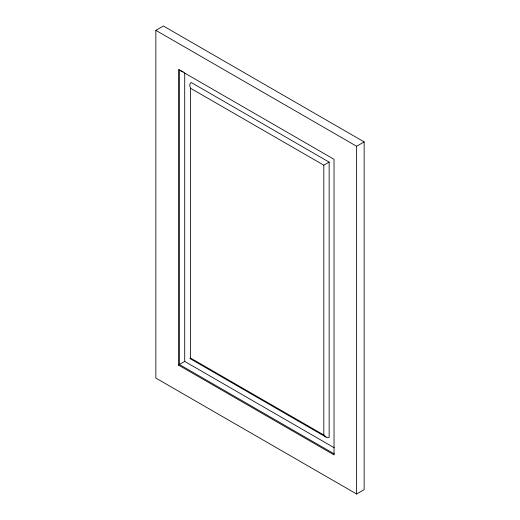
<?xml version="1.0" encoding="UTF-8"?>
<svg xmlns="http://www.w3.org/2000/svg" width="520" height="520" viewBox="0 0 520 520"><rect width="100%" height="100%" fill="white"/><g stroke="black" fill="none" stroke-linecap="round" stroke-linejoin="round"><path stroke-width="0.78" d="M155.851 30.348L163.377 26L364.15 141.915L364.15 489.651L356.623 494L155.851 378.085L155.851 30.348L356.623 146.256L364.15 141.915M190.547 88.257L323.817 165.198L329.147 162.123L329.147 437.346L328.796 437.548L326.111 437.157L189.819 358.475L190.547 358.059L190.547 88.257C189.768 86.489 189.169 83.642 191.178 82.466L329.147 162.123M178.438 365.047L334.035 454.876L334.035 159.302L178.438 69.466L178.438 365.047L184.711 361.426L334.204 447.733M182.656 71.559L183.125 71.663M181.681 71.13L182.169 71.383M190.547 358.059L323.817 435L326.111 437.157M334.276 453.928L179.381 364.5L179.381 69.732M180.707 70.421L181.188 70.811M356.623 146.256L356.623 494M323.817 165.198L323.817 435M184.711 72.891L184.711 361.426"/></g></svg>
